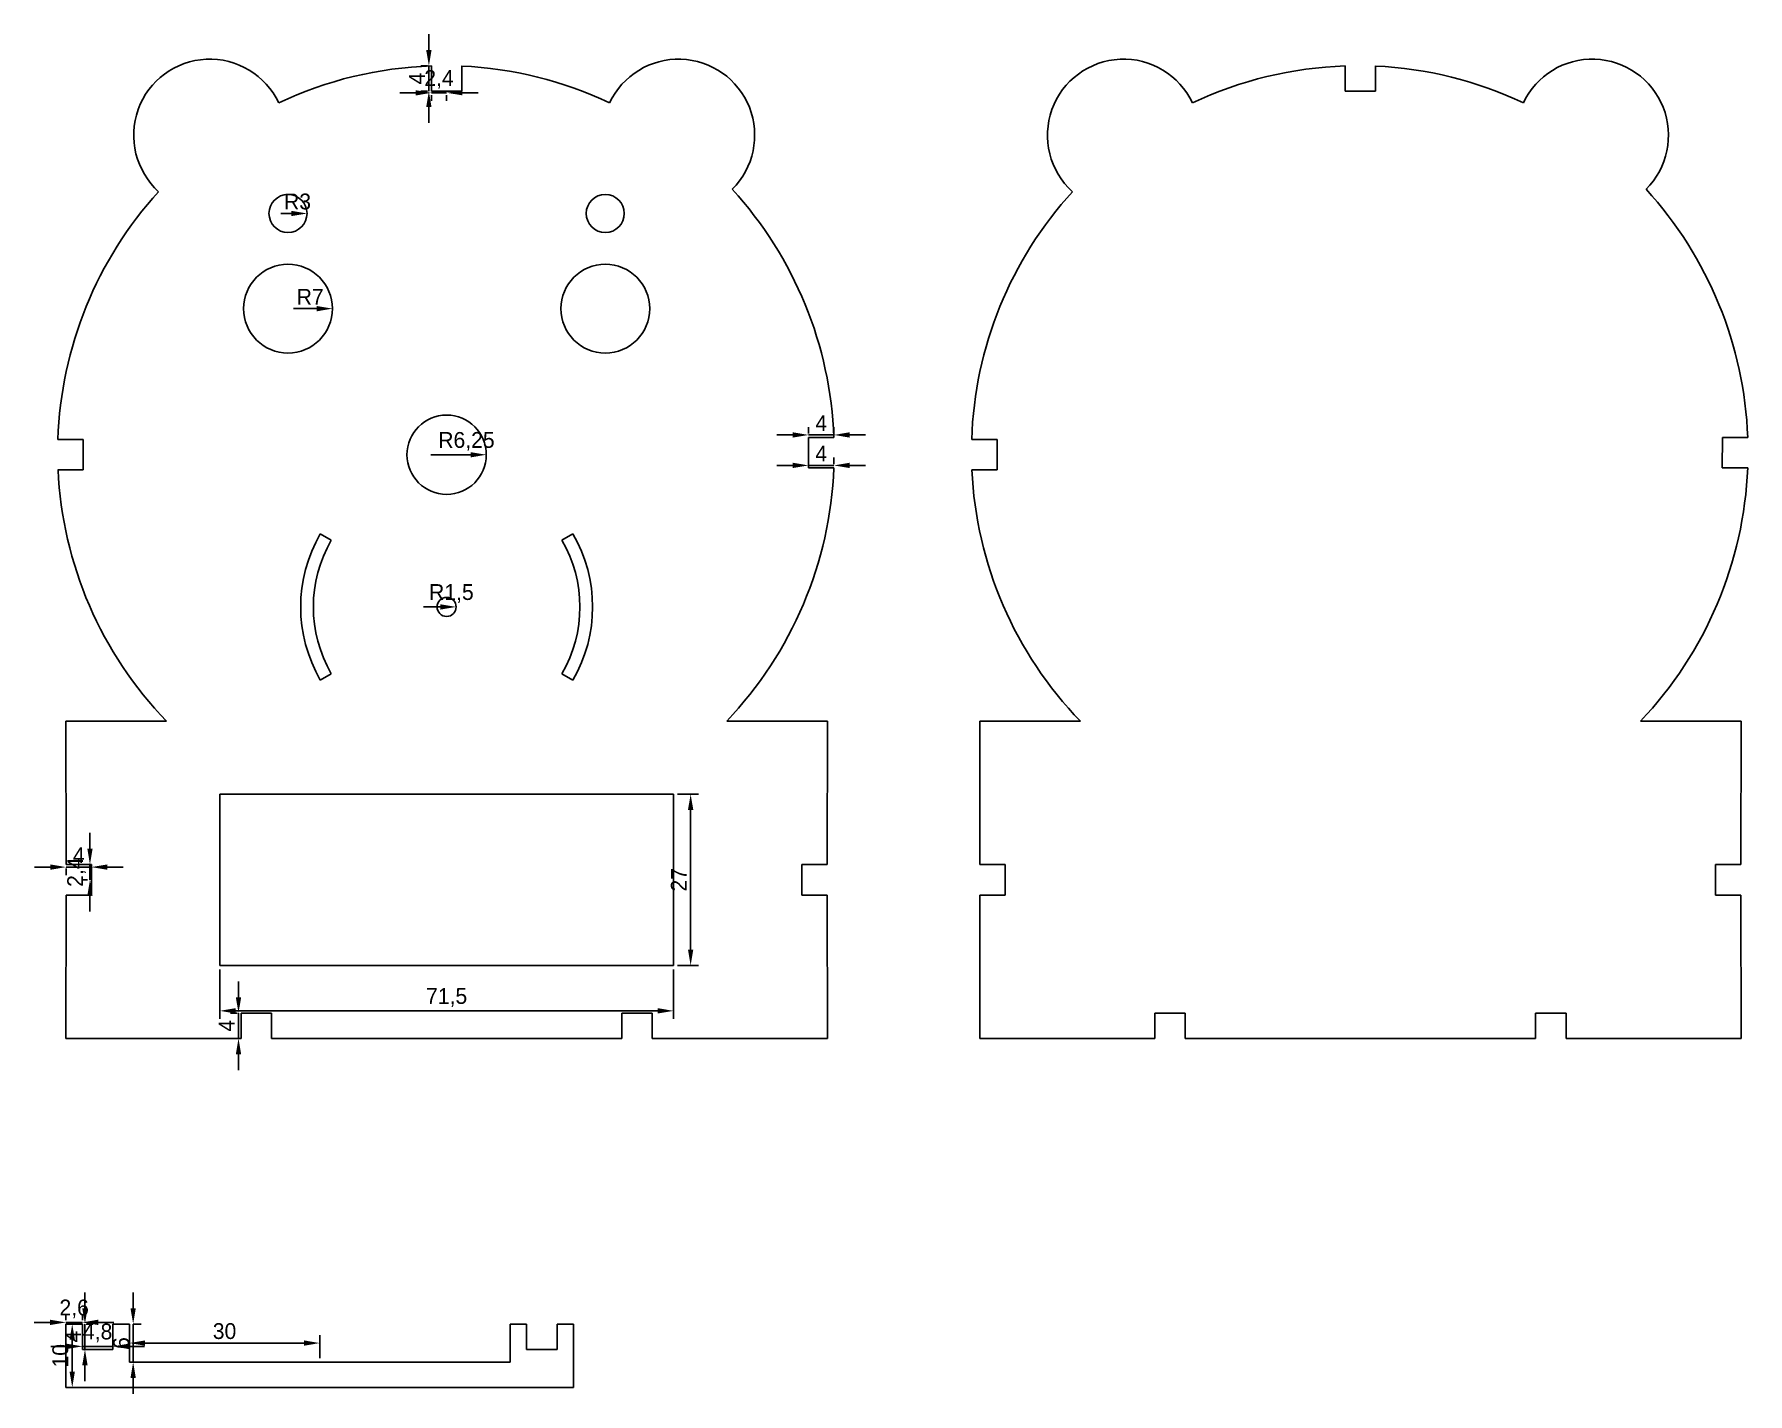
# Model space of a CAD drawing. Header units: millimetres. Extents: x -65 to 205, y -81 to 133.
import ezdxf

# ---------------------------------------------------------------- set-up
doc = ezdxf.new("R2010")
doc.units = ezdxf.units.MM
doc.layers.add('Dimensions', color=7, linetype='Continuous')
doc.layers.add('草图平面 01', color=7, linetype='Continuous')
doc.dimstyles.new('ISO-25', dxfattribs={"dimtxt": 2.5, "dimasz": 2.5, "dimexe": 1.25, "dimexo": 0.625, "dimtad": 1, "dimtxsty": 'Standard', "dimcen": 2.5, "dimadec": 0, "dimazin": 0, "dimtfac": 1, "dimtmove": 0, "dimatfit": 3, "dimfxl": 1, "dimarcsym": 0})

# ---------------------------------------------------------------- blocks, each defined once
blk = doc.blocks.new('*D1')
at = {"layer": 'Defpoints', "color": 0}
for p in [(-20, -73), (-50, -76), (-20, -76)]:
    blk.add_point(p, dxfattribs=at)
at = {"layer": 'Dimensions', "color": 140, "lineweight": -2}
for p, q in [((-50, -75.38), (-50, -71.75)), ((-20, -75.38), (-20, -71.75)), ((-47.51, -73), (-22.49, -73))]:
    blk.add_line(p, q, dxfattribs=at)
at = {"layer": 'Dimensions', "color": 140}
for points in [[(-47.51, -72.58), (-47.51, -73.42), (-50, -73)], [(-22.49, -73.42), (-22.49, -72.58), (-20, -73)]]:
    blk.add_solid(points, dxfattribs=at)
at = {"layer": 'Dimensions', "color": 140, "insert": (-35, -71.13), "char_height": 2.492, "attachment_point": 5}
blk.add_mtext('30', dxfattribs=at)
blk = doc.blocks.new('*D2')
at = {"layer": 'Defpoints', "color": 0}
for p in [(-57.4, -70), (-57.4, -74), (-57, -74)]:
    blk.add_point(p, dxfattribs=at)
at = {"layer": 'Dimensions', "color": 140, "lineweight": -2}
for p, q in [((-57, -67.51), (-57, -65.02)), ((-57, -70), (-57, -74)), ((-56.78, -70), (-55.75, -70)), ((-56.78, -74), (-55.75, -74)), ((-57, -76.49), (-57, -78.98))]:
    blk.add_line(p, q, dxfattribs=at)
at = {"layer": 'Dimensions', "color": 140}
for points in [[(-57.42, -67.51), (-56.58, -67.51), (-57, -70)], [(-56.58, -76.49), (-57.42, -76.49), (-57, -74)]]:
    blk.add_solid(points, dxfattribs=at)
at = {"layer": 'Dimensions', "color": 140, "insert": (-58.87, -72), "char_height": 2.49, "attachment_point": 5, "rotation": 90}
blk.add_mtext('4', dxfattribs=at)
blk = doc.blocks.new('*D3')
at = {"layer": 'Defpoints', "color": 0}
for p in [(-60, -70), (-57.4, -69.74), (-57.4, -70)]:
    blk.add_point(p, dxfattribs=at)
at = {"layer": 'Dimensions', "color": 140, "lineweight": -2}
for p, q in [((-62.49, -69.74), (-64.98, -69.74)), ((-60, -69.38), (-60, -68.49)), ((-60, -69.74), (-57.4, -69.74)), ((-57.4, -69.38), (-57.4, -68.49)), ((-54.91, -69.74), (-52.42, -69.74))]:
    blk.add_line(p, q, dxfattribs=at)
at = {"layer": 'Dimensions', "color": 140}
for points in [[(-62.49, -70.16), (-62.49, -69.32), (-60, -69.74)], [(-54.91, -69.32), (-54.91, -70.16), (-57.4, -69.74)]]:
    blk.add_solid(points, dxfattribs=at)
at = {"layer": 'Dimensions', "color": 140, "insert": (-58.7, -67.63), "char_height": 2.492, "attachment_point": 5}
blk.add_mtext('2,6', dxfattribs=at)
blk = doc.blocks.new('*D4')
at = {"layer": 'Defpoints', "color": 0}
for p in [(-60, -70), (-60, -80), (-59, -80)]:
    blk.add_point(p, dxfattribs=at)
at = {"layer": 'Dimensions', "color": 140, "lineweight": -2}
for p, q in [((-59.38, -70), (-57.75, -70)), ((-59, -72.49), (-59, -77.51)), ((-59.38, -80), (-57.75, -80))]:
    blk.add_line(p, q, dxfattribs=at)
at = {"layer": 'Dimensions', "color": 140}
for points in [[(-58.58, -72.49), (-59.42, -72.49), (-59, -70)], [(-59.42, -77.51), (-58.58, -77.51), (-59, -80)]]:
    blk.add_solid(points, dxfattribs=at)
at = {"layer": 'Dimensions', "color": 140, "insert": (-60.87, -75), "char_height": 2.492, "attachment_point": 5, "rotation": 90}
blk.add_mtext('10', dxfattribs=at)
blk = doc.blocks.new('*D5')
at = {"layer": 'Defpoints', "color": 0}
for p in [(-2.8, 128.25), (-2.4, 128.25), (-2.4, 124.25)]:
    blk.add_point(p, dxfattribs=at)
at = {"layer": 'Dimensions', "color": 140, "lineweight": -2}
for p, q in [((-2.8, 130.74), (-2.8, 133.24)), ((-3.02, 128.25), (-4.05, 128.25)), ((-2.8, 124.25), (-2.8, 128.25)), ((-3.02, 124.25), (-4.05, 124.25)), ((-2.8, 121.76), (-2.8, 119.27))]:
    blk.add_line(p, q, dxfattribs=at)
at = {"layer": 'Dimensions', "color": 140}
for points in [[(-3.22, 130.74), (-2.38, 130.74), (-2.8, 128.25)], [(-2.38, 121.76), (-3.22, 121.76), (-2.8, 124.25)]]:
    blk.add_solid(points, dxfattribs=at)
at = {"layer": 'Dimensions', "color": 140, "insert": (-4.67, 126.25), "char_height": 2.49, "attachment_point": 5, "rotation": 90.0001}
blk.add_mtext('4', dxfattribs=at)
blk = doc.blocks.new('*D6')
at = {"layer": 'Defpoints', "color": 0}
for p in [(57.03, 64.9), (61.03, 65.3), (61.03, 64.9)]:
    blk.add_point(p, dxfattribs=at)
at = {"layer": 'Dimensions', "color": 140, "lineweight": -2}
for p, q in [((54.53, 65.3), (52.04, 65.3)), ((57.03, 65.52), (57.03, 66.55)), ((57.03, 65.3), (61.03, 65.3)), ((61.03, 65.52), (61.03, 66.55)), ((63.52, 65.3), (66.01, 65.3))]:
    blk.add_line(p, q, dxfattribs=at)
at = {"layer": 'Dimensions', "color": 140}
for points in [[(54.53, 64.88), (54.53, 65.72), (57.03, 65.3)], [(63.52, 65.72), (63.52, 64.88), (61.03, 65.3)]]:
    blk.add_solid(points, dxfattribs=at)
at = {"layer": 'Dimensions', "color": 140, "insert": (59.03, 67.17), "char_height": 2.49, "attachment_point": 5}
blk.add_mtext('4', dxfattribs=at)
blk = doc.blocks.new('*D7')
at = {"layer": 'Defpoints', "color": 0}
for p in [(-2.4, 124.25), (0, 124.26), (-2.4, 124.01)]:
    blk.add_point(p, dxfattribs=at)
at = {"layer": 'Dimensions', "color": 140, "lineweight": -2}
for p, q in [((-4.89, 124.01), (-7.38, 124)), ((0, 124.02), (-2.4, 124.01)), ((-2.4, 123.63), (-2.4, 122.77)), ((0, 123.63), (0, 122.77)), ((2.49, 124.02), (4.98, 124.03))]:
    blk.add_line(p, q, dxfattribs=at)
at = {"layer": 'Dimensions', "color": 140}
for points in [[(-4.89, 123.59), (-4.89, 124.42), (-2.4, 124.01)], [(2.49, 124.44), (2.49, 123.61), (0, 124.02)]]:
    blk.add_solid(points, dxfattribs=at)
at = {"layer": 'Dimensions', "color": 140, "insert": (-1.2, 126.12), "char_height": 2.492, "attachment_point": 5, "rotation": 0.1143}
blk.add_mtext('2,4', dxfattribs=at)
blk = doc.blocks.new('*D8')
at = {"layer": 'Defpoints', "color": 0}
for p in [(-32.8, -21), (-32.4, -21), (-32.4, -25)]:
    blk.add_point(p, dxfattribs=at)
at = {"layer": 'Dimensions', "color": 140, "lineweight": -2}
for p, q in [((-32.8, -18.51), (-32.8, -16.02)), ((-33.02, -21), (-34.05, -21)), ((-32.8, -25), (-32.8, -21)), ((-33.02, -25), (-34.05, -25)), ((-32.8, -27.49), (-32.8, -29.98))]:
    blk.add_line(p, q, dxfattribs=at)
at = {"layer": 'Dimensions', "color": 140}
for points in [[(-33.22, -18.51), (-32.38, -18.51), (-32.8, -21)], [(-32.38, -27.49), (-33.22, -27.49), (-32.8, -25)]]:
    blk.add_solid(points, dxfattribs=at)
at = {"layer": 'Dimensions', "color": 140, "insert": (-34.67, -23), "char_height": 2.49, "attachment_point": 5, "rotation": 90}
blk.add_mtext('4', dxfattribs=at)
blk = doc.blocks.new('*D9')
at = {"layer": 'Defpoints', "color": 0}
for p in [(-50, -70), (-50, -76), (-49.4, -76)]:
    blk.add_point(p, dxfattribs=at)
at = {"layer": 'Dimensions', "color": 140, "lineweight": -2}
for p, q in [((-49.4, -67.51), (-49.4, -65.02)), ((-49.4, -70), (-49.4, -76)), ((-49.38, -70), (-48.15, -70)), ((-49.38, -76), (-48.15, -76)), ((-49.4, -78.49), (-49.4, -80.98))]:
    blk.add_line(p, q, dxfattribs=at)
at = {"layer": 'Dimensions', "color": 140}
for points in [[(-49.82, -67.51), (-48.98, -67.51), (-49.4, -70)], [(-48.98, -78.49), (-49.82, -78.49), (-49.4, -76)]]:
    blk.add_solid(points, dxfattribs=at)
at = {"layer": 'Dimensions', "color": 140, "insert": (-51.27, -73), "char_height": 2.49, "attachment_point": 5, "rotation": 90}
blk.add_mtext('6', dxfattribs=at)
blk = doc.blocks.new('*D10')
at = {"layer": 'Defpoints', "color": 0}
for p in [(-57.4, -74), (-52.6, -73.52), (-52.6, -74)]:
    blk.add_point(p, dxfattribs=at)
at = {"layer": 'Dimensions', "color": 140, "lineweight": -2}
for p, q in [((-57.4, -73.38), (-57.4, -72.27)), ((-52.6, -73.38), (-52.6, -72.27)), ((-59.89, -73.52), (-62.38, -73.52)), ((-57.4, -73.52), (-52.6, -73.52)), ((-50.11, -73.52), (-47.62, -73.52))]:
    blk.add_line(p, q, dxfattribs=at)
at = {"layer": 'Dimensions', "color": 140}
for points in [[(-59.89, -73.94), (-59.89, -73.1), (-57.4, -73.52)], [(-50.11, -73.1), (-50.11, -73.94), (-52.6, -73.52)]]:
    blk.add_solid(points, dxfattribs=at)
at = {"layer": 'Dimensions', "color": 140, "insert": (-55, -71.41), "char_height": 2.492, "attachment_point": 5}
blk.add_mtext('4,8', dxfattribs=at)
blk = doc.blocks.new('*D11')
at = {"layer": 'Defpoints', "color": 0}
for p in [(-59.97, 2.4), (-59.97, 2), (-55.97, 2.4)]:
    blk.add_point(p, dxfattribs=at)
at = {"layer": 'Dimensions', "color": 140, "lineweight": -2}
for p, q in [((-62.46, 2), (-64.95, 2)), ((-55.97, 2), (-59.97, 2)), ((-59.97, 1.78), (-59.97, 0.75)), ((-55.97, 1.78), (-55.97, 0.75)), ((-53.47, 2), (-50.98, 2))]:
    blk.add_line(p, q, dxfattribs=at)
at = {"layer": 'Dimensions', "color": 140}
for points in [[(-62.46, 1.58), (-62.46, 2.42), (-59.97, 2)], [(-53.47, 2.42), (-53.47, 1.58), (-55.97, 2)]]:
    blk.add_solid(points, dxfattribs=at)
at = {"layer": 'Dimensions', "color": 140, "insert": (-57.97, 3.87), "char_height": 2.49, "attachment_point": 5}
blk.add_mtext('4', dxfattribs=at)
blk = doc.blocks.new('*D12')
at = {"layer": 'Defpoints', "color": 0}
for p in [(35.75, 13.5), (35.75, -13.5), (38.45, -13.5)]:
    blk.add_point(p, dxfattribs=at)
at = {"layer": 'Dimensions', "color": 140, "lineweight": -2}
for p, q in [((36.37, 13.5), (39.7, 13.5)), ((38.45, 11.01), (38.45, -11.01)), ((36.37, -13.5), (39.7, -13.5))]:
    blk.add_line(p, q, dxfattribs=at)
at = {"layer": 'Dimensions', "color": 140}
for points in [[(38.87, 11.01), (38.03, 11.01), (38.45, 13.5)], [(38.03, -11.01), (38.87, -11.01), (38.45, -13.5)]]:
    blk.add_solid(points, dxfattribs=at)
at = {"layer": 'Dimensions', "color": 140, "insert": (36.58, 0), "char_height": 2.492, "attachment_point": 5, "rotation": 90}
blk.add_mtext('27', dxfattribs=at)
blk = doc.blocks.new('*D13')
at = {"layer": 'Defpoints', "color": 0}
for p in [(57.03, 69.7), (61.03, 70.1), (61.03, 69.7)]:
    blk.add_point(p, dxfattribs=at)
at = {"layer": 'Dimensions', "color": 140, "lineweight": -2}
for p, q in [((57.03, 70.32), (57.03, 71.35)), ((61.03, 70.32), (61.03, 71.35)), ((54.54, 70.1), (52.05, 70.1)), ((57.03, 70.1), (61.03, 70.1)), ((63.52, 70.1), (66.02, 70.1))]:
    blk.add_line(p, q, dxfattribs=at)
at = {"layer": 'Dimensions', "color": 140}
for points in [[(54.54, 69.68), (54.54, 70.52), (57.03, 70.1)], [(63.52, 70.52), (63.52, 69.68), (61.03, 70.1)]]:
    blk.add_solid(points, dxfattribs=at)
at = {"layer": 'Dimensions', "color": 140, "insert": (59.03, 71.97), "char_height": 2.49, "attachment_point": 5}
blk.add_mtext('4', dxfattribs=at)
blk = doc.blocks.new('*D14')
at = {"layer": 'Defpoints', "color": 0}
for p in [(-35.75, -13.5), (35.75, -13.5), (-35.75, -20.65)]:
    blk.add_point(p, dxfattribs=at)
at = {"layer": 'Dimensions', "color": 140, "lineweight": -2}
for p, q in [((-35.75, -14.12), (-35.75, -21.9)), ((35.75, -14.12), (35.75, -21.9)), ((33.26, -20.65), (-33.26, -20.65))]:
    blk.add_line(p, q, dxfattribs=at)
at = {"layer": 'Dimensions', "color": 140}
for points in [[(-33.26, -20.23), (-33.26, -21.07), (-35.75, -20.65)], [(33.26, -21.07), (33.26, -20.23), (35.75, -20.65)]]:
    blk.add_solid(points, dxfattribs=at)
at = {"layer": 'Dimensions', "color": 140, "insert": (0, -18.54), "char_height": 2.492, "attachment_point": 5}
blk.add_mtext('71,5', dxfattribs=at)
blk = doc.blocks.new('*D15')
at = {"layer": 'Defpoints', "color": 0}
for p in [(-56.21, 2.4), (-55.97, 2.4), (-55.97, 0)]:
    blk.add_point(p, dxfattribs=at)
at = {"layer": 'Dimensions', "color": 140, "lineweight": -2}
for p, q in [((-56.21, 4.89), (-56.21, 7.38)), ((-56.59, 2.4), (-57.45, 2.4)), ((-56.59, 0), (-57.45, 0)), ((-56.21, 0), (-56.21, 2.4)), ((-56.21, -2.49), (-56.21, -4.98))]:
    blk.add_line(p, q, dxfattribs=at)
at = {"layer": 'Dimensions', "color": 140}
for points in [[(-56.62, 4.89), (-55.79, 4.89), (-56.21, 2.4)], [(-55.79, -2.49), (-56.62, -2.49), (-56.21, 0)]]:
    blk.add_solid(points, dxfattribs=at)
at = {"layer": 'Dimensions', "color": 140, "insert": (-58.31, 1.2), "char_height": 2.492, "attachment_point": 5, "rotation": 90}
blk.add_mtext('2,4', dxfattribs=at)
blk = doc.blocks.new('*D16')
at = {"layer": 'Defpoints', "color": 0}
for p in [(0, 43), (1.5, 43)]:
    blk.add_point(p, dxfattribs=at)
at = {"layer": 'Dimensions', "color": 140, "lineweight": -2}
blk.add_line((-0.99, 43), (-3.67, 43), dxfattribs=at)
at = {"layer": 'Dimensions', "color": 140}
blk.add_solid([(-0.99, 42.58), (-0.99, 43.42), (1.5, 43)], dxfattribs=at)
at = {"layer": 'Dimensions', "color": 140, "insert": (0.75, 45.11), "char_height": 2.492, "attachment_point": 5}
blk.add_mtext('R1,5', dxfattribs=at)
blk = doc.blocks.new('*D17')
at = {"layer": 'Defpoints', "color": 0}
for p in [(-25, 90), (-18, 90)]:
    blk.add_point(p, dxfattribs=at)
at = {"layer": 'Dimensions', "color": 140, "lineweight": -2}
blk.add_line((-20.49, 90), (-24.14, 90), dxfattribs=at)
at = {"layer": 'Dimensions', "color": 140}
blk.add_solid([(-20.49, 89.58), (-20.49, 90.42), (-18, 90)], dxfattribs=at)
at = {"layer": 'Dimensions', "color": 140, "insert": (-21.5, 91.87), "char_height": 2.492, "attachment_point": 5}
blk.add_mtext('R7', dxfattribs=at)
blk = doc.blocks.new('*D18')
at = {"layer": 'Defpoints', "color": 0}
for p in [(-25, 105), (-22, 105)]:
    blk.add_point(p, dxfattribs=at)
at = {"layer": 'Dimensions', "color": 140, "lineweight": -2}
blk.add_line((-24.49, 105), (-26.14, 105), dxfattribs=at)
at = {"layer": 'Dimensions', "color": 140}
blk.add_solid([(-24.49, 104.58), (-24.49, 105.42), (-22, 105)], dxfattribs=at)
at = {"layer": 'Dimensions', "color": 140, "insert": (-23.5, 106.87), "char_height": 2.492, "attachment_point": 5}
blk.add_mtext('R3', dxfattribs=at)
blk = doc.blocks.new('*D19')
at = {"layer": 'Defpoints', "color": 0}
for p in [(0, 66.98), (6.25, 66.98)]:
    blk.add_point(p, dxfattribs=at)
at = {"layer": 'Dimensions', "color": 140, "lineweight": -2}
blk.add_line((3.76, 66.98), (-2.48, 66.98), dxfattribs=at)
at = {"layer": 'Dimensions', "color": 140}
blk.add_solid([(3.76, 66.56), (3.76, 67.39), (6.25, 66.98)], dxfattribs=at)
at = {"layer": 'Dimensions', "color": 140, "insert": (3.12, 69.08), "char_height": 2.492, "attachment_point": 5}
blk.add_mtext('R6,25', dxfattribs=at)

msp = doc.modelspace()

# ---------------------------------------------------------------- linework, layer by layer
at = {"layer": '草图平面 01'}
for p, q in [((-2.4, 124.253), (-2.4, 128.253)), ((2.4, 124.253), (2.4, 128.253)), ((141.6, 124.253), (141.6, 128.253)), ((146.4, 124.253), (146.4, 128.253)), ((0, 124.2578), (-2.4, 124.253)), ((0, 124.2578), (2.4, 124.253)), ((144, 124.2578), (141.6, 124.253)), ((144, 124.2578), (146.4, 124.253)), ((-57.2626, 69.4), (-61.2626, 69.4)), ((-57.2626, 67), (-57.2626, 69.4)), ((57.0318, 69.7), (57.0254, 64.9)), ((57.0318, 69.7), (61.0318, 69.7)), ((86.7374, 69.4), (82.7374, 69.4)), ((86.7374, 67), (86.7374, 69.4)), ((201.0318, 69.7), (201.0254, 64.9)), ((201.0318, 69.7), (205.0318, 69.7)), ((-57.2626, 67), (-57.2626, 64.6)), ((57.0254, 64.9), (61.0254, 64.9)), ((86.7374, 67), (86.7374, 64.6)), ((201.0254, 64.9), (205.0254, 64.9)), ((-57.2626, 64.6), (-61.2626, 64.6)), ((86.7374, 64.6), (82.7374, 64.6)), ((-19.9067, 54.5205), (-18.1757, 53.5188)), ((19.9067, 54.5205), (18.1757, 53.5188)), ((-19.9067, 31.4795), (-18.1757, 32.4812)), ((19.9067, 31.4795), (18.1757, 32.4812)), ((-60, 25), (-44.1284, 25)), ((-60, 25), (-59.9662, 2.4)), ((44.1284, 25), (60, 25)), ((60, 25), (59.9662, 2.4)), ((84, 25), (99.8716, 25)), ((84, 25), (84.0338, 2.4)), ((188.1284, 25), (204, 25)), ((204, 25), (203.9662, 2.4)), ((-35.75, -13.5), (-35.75, 13.5)), ((-35.75, 13.5), (35.75, 13.5)), ((35.75, 13.5), (35.75, -13.5)), ((-55.9662, 2.4), (-59.9662, 2.4)), ((-55.9662, 0), (-55.9662, 2.4)), ((-55.9662, 0), (-55.9662, -2.4)), ((55.9662, 0), (55.9662, 2.4)), ((55.9662, 2.4), (59.9662, 2.4)), ((55.9662, 0), (55.9662, -2.4)), ((88.0338, 2.4), (84.0338, 2.4)), ((88.0338, 0), (88.0338, 2.4)), ((88.0338, 0), (88.0338, -2.4)), ((199.9662, 0), (199.9662, 2.4)), ((199.9662, 2.4), (203.9662, 2.4)), ((199.9662, 0), (199.9662, -2.4)), ((-59.9662, -2.4), (-60, -25)), ((-55.9662, -2.4), (-59.9662, -2.4)), ((55.9662, -2.4), (59.9662, -2.4)), ((59.9662, -2.4), (60, -25)), ((84.0338, -2.4), (84, -25)), ((88.0338, -2.4), (84.0338, -2.4)), ((199.9662, -2.4), (203.9662, -2.4)), ((203.9662, -2.4), (204, -25)), ((35.75, -13.5), (-35.75, -13.5)), ((-32.4, -21), (-30, -21)), ((-32.4, -25), (-32.4, -21)), ((-27.6, -21), (-30, -21)), ((-27.6, -25), (-27.6, -21)), ((27.6, -25), (27.6, -21)), ((27.6, -21), (30, -21)), ((32.4, -21), (30, -21)), ((32.4, -25), (32.4, -21)), ((111.6, -21), (114, -21)), ((111.6, -25), (111.6, -21)), ((116.4, -21), (114, -21)), ((116.4, -25), (116.4, -21)), ((171.6, -25), (171.6, -21)), ((171.6, -21), (174, -21)), ((176.4, -21), (174, -21)), ((176.4, -25), (176.4, -21)), ((-32.4, -25), (-60, -25)), ((27.6, -25), (-27.6, -25)), ((60, -25), (32.4, -25)), ((111.6, -25), (84, -25)), ((171.6, -25), (116.4, -25)), ((204, -25), (176.4, -25)), ((-60, -70), (-57.4, -70)), ((-60, -70), (-60, -80)), ((-57.4, -70), (-57.4, -74)), ((-52.6, -70), (-50, -70)), ((-52.6, -74), (-52.6, -70)), ((-50, -70), (-50, -76)), ((12.6, -70), (10, -70)), ((10, -70), (10, -76)), ((12.6, -74), (12.6, -70)), ((20, -70), (17.4, -70)), ((17.4, -70), (17.4, -74)), ((20, -70), (20, -80)), ((-57.4, -74), (-52.6, -74)), ((17.4, -74), (12.6, -74)), ((-50, -76), (-20, -76)), ((10, -76), (-20, -76)), ((-60, -80), (-20, -80)), ((20, -80), (-20, -80))]:
    msp.add_line(p, q, dxfattribs=at)
for centre, radius in [((-25, 105), 3), ((25, 105), 3), ((-25, 90), 7), ((25, 90), 7), ((0, 66.9775), 6.25), ((0, 43), 1.5)]:
    msp.add_circle(centre, radius, dxfattribs=at)
for centre, radius, start, end in [((-37.32, 117.32), 12, 25.177121, 227.787474), ((-0.391, 67.3811), 60.9051, 91.890258, 115.342413), ((-0.391, 67.3811), 60.9051, 64.657587, 87.373447), ((36.5379, 117.32), 12, 314.89421, 154.822879), ((106.68, 117.32), 12, 25.177121, 227.787474), ((143.609, 67.3811), 60.9051, 91.890258, 115.342413), ((143.609, 67.3811), 60.9051, 64.657587, 87.373447), ((180.5379, 117.32), 12, 314.89421, 154.822879), ((-0.391, 67.3811), 60.9051, 137.622182, 178.100405), ((-0.391, 67.3811), 61.4665, 2.162055, 42.388558), ((143.609, 67.3811), 60.9051, 137.622182, 178.100405), ((143.609, 67.3811), 61.4665, 2.162055, 42.388558), ((-0.391, 67.3811), 61.4665, 316.409548, 357.686614), ((143.609, 67.3811), 61.4665, 316.409548, 357.686614), ((-0.391, 67.3811), 60.9051, 182.617211, 224.095415), ((143.609, 67.3811), 60.9051, 182.617211, 224.095415), ((0, 43), 23, 149.940902, 210.059098), ((0, 43), 23, 329.940902, 30.059098), ((0, 43), 21, 149.940902, 210.059098), ((0, 43), 21, 329.940902, 30.059098)]:
    msp.add_arc(centre, radius, start, end, dxfattribs=at)

# ---------------------------------------------------------------- dimensions: what is measured, and where the dimension line sits
at = {"layer": 'Dimensions'}
for base, p1, p2, angle, picture, middle in [((-2.8, 128.253), (-2.4, 124.253), (-2.4, 128.253), 90.000068, '*D5', (-2.8, 126.253)), ((-2.3995, 124.013), (0, 124.2578), (-2.4, 124.253), 180.114282, '*D7', (-1.1995, 124.0154)), ((61.0318, 70.1), (57.0318, 69.7), (61.0318, 69.7), 0, '*D13', (59.0318, 70.1)), ((61.0254, 65.3), (57.0254, 64.9), (61.0254, 64.9), 0, '*D6', (59.0254, 65.3)), ((38.45, -13.5), (35.75, 13.5), (35.75, -13.5), 270, '*D12', (38.45, 0)), ((-59.9662, 2), (-55.9662, 2.4), (-59.9662, 2.4), 180, '*D11', (-57.9662, 2)), ((-56.2062, 2.4), (-55.9662, 0), (-55.9662, 2.4), 90, '*D15', (-56.2062, 1.2)), ((-35.75, -20.65), (35.75, -13.5), (-35.75, -13.5), 180, '*D14', (0, -20.65)), ((-32.8, -21), (-32.4, -25), (-32.4, -21), 90, '*D8', (-32.8, -23)), ((-57.4, -69.74), (-60, -70), (-57.4, -70), 0, '*D3', (-58.7, -69.74)), ((-57, -74), (-57.4, -70), (-57.4, -74), 270, '*D2', (-57, -72)), ((-49.4, -76), (-50, -70), (-50, -76), 270, '*D9', (-49.4, -73)), ((-59, -80), (-60, -70), (-60, -80), 270, '*D4', (-59, -75)), ((-52.6, -73.52), (-57.4, -74), (-52.6, -74), 0, '*D10', (-55, -73.52)), ((-20, -73), (-50, -76), (-20, -76), 0, '*D1', (-35, -73))]:
    dim = msp.add_linear_dim(base=base, p1=p1, p2=p2, angle=angle, dimstyle='ISO-25', override={"dimscale": 0.996762, "dimdec": 3, "dimzin": 8, "dimlunit": 2, "dimclrd": 140, "dimclre": 140, "dimclrt": 140}, dxfattribs=at)
    dim.commit()
    dim.dimension.update_dxf_attribs({"geometry": picture, "text_midpoint": middle, "dimtype": 161})
for center, mpoint, picture, middle in [((-25, 105), (-22, 105), '*D18', (-23.5, 105)), ((-25, 90), (-18, 90), '*D17', (-21.5, 90)), ((0, 66.9775), (6.25, 66.9775), '*D19', (3.125, 66.9775)), ((0, 43), (1.5, 43), '*D16', (0.75, 43))]:
    dim = msp.add_radius_dim(center=center, mpoint=mpoint, dimstyle='ISO-25', override={"dimscale": 0.996762, "dimdec": 3, "dimzin": 8, "dimlunit": 2, "dimclrd": 140, "dimclre": 140, "dimclrt": 140}, dxfattribs=at)
    dim.commit()
    dim.dimension.update_dxf_attribs({"geometry": picture, "text_midpoint": middle, "dimtype": 164})

doc.saveas('drawing.dxf')
